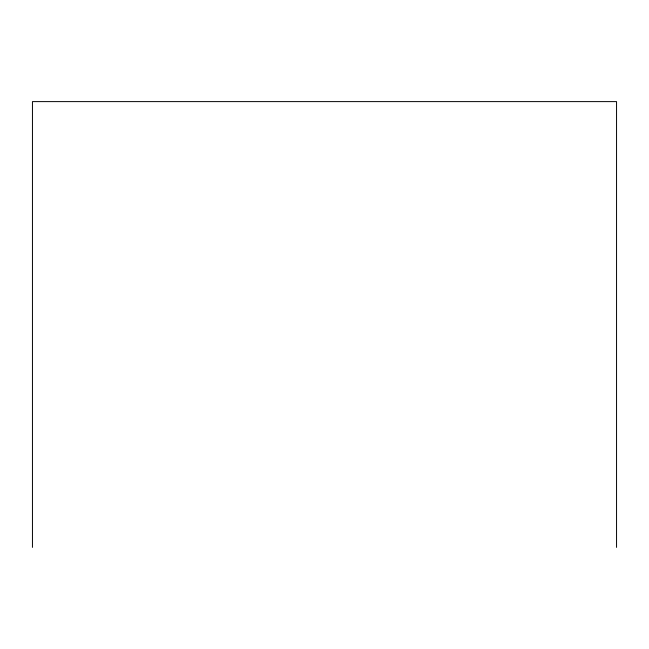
<?xml version="1.0" encoding="UTF-8"?>
<svg xmlns="http://www.w3.org/2000/svg" width="649" height="649" viewBox="0 0 649 649"><rect width="100%" height="100%" fill="white"/><g stroke="black" fill="none" stroke-linecap="round" stroke-linejoin="round"><path stroke-width="0.97" d="M616.55 547.391L616.55 101.609L32.45 101.609L32.45 547.391"/></g></svg>
